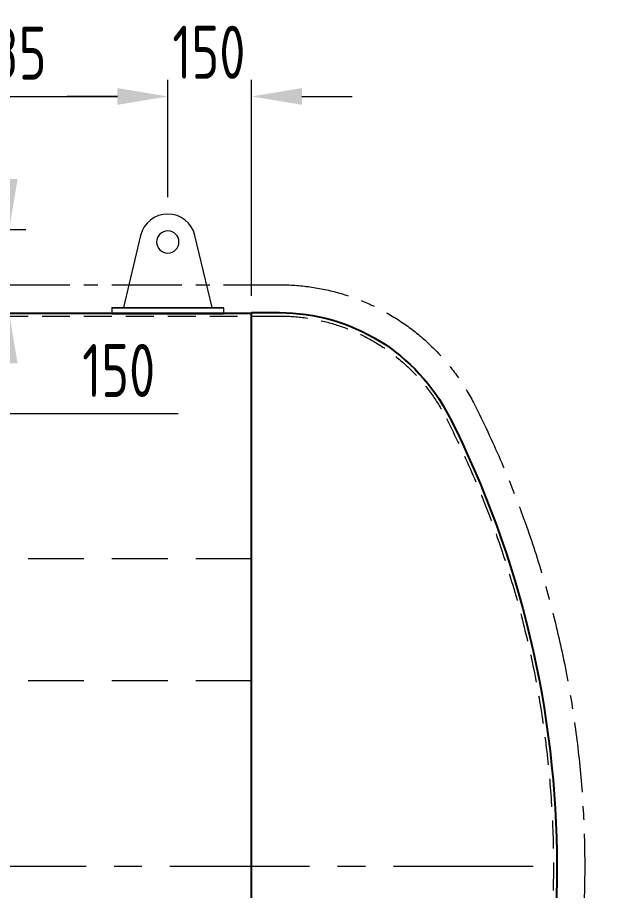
# Model space of a CAD drawing. Header units: millimetres. Extents: x -46397 to 283259, y -8690 to 23983.
# Drawn here: x -37796 to -36715, y 2496 to 4059 of the extents above; entities that cross this region are included whole.
import ezdxf

# ---------------------------------------------------------------- set-up
doc = ezdxf.new("R2010")
doc.units = ezdxf.units.MM
for name, pattern in [('CENTER', [2, 1.25, -0.25, 0.25, -0.25]), ('HIDDEN', [0.375, 0.25, -0.125]), ('HIDDENX2', [0.75, 0.5, -0.25])]:
    doc.linetypes.add(name, pattern=pattern)
doc.layers.get('Defpoints').update_dxf_attribs({"lineweight": 0})
for name, color, linetype, lineweight in [('CHUAN NET KHUAT', 4, 'HIDDEN', 0), ('DUONGCHINH', 7, 'Continuous', 25), ('DUONGTAM', 1, 'CENTER', 0), ('PHANTOM 2', 8, 'Continuous', 0), ('Standard', 7, 'Continuous', 0)]:
    doc.layers.add(name, color=color, linetype=linetype, lineweight=lineweight)
doc.styles.add('GHI CHÚ 1', font='isocp_IV25.ttf', dxfattribs={"width": 0.8})
doc.dimstyles.new('1-30SCALE', dxfattribs={"dimtxt": 75, "dimasz": 75, "dimexe": 37.5, "dimexo": 30, "dimgap": 30, "dimtad": 1, "dimtoh": 1, "dimdec": 0, "dimdsep": 46, "dimtxsty": 'GHI CHÚ 1', "dimcen": 0.09, "dimclrd": 256, "dimclre": 256, "dimclrt": 2, "dimadec": 0, "dimazin": 0, "dimtfac": 1, "dimtdec": 0, "dimtofl": 0, "dimtmove": 0, "dimatfit": 3, "dimfxl": 1, "dimlwd": 0, "dimlwe": 0, "dimarcsym": 0})

# ---------------------------------------------------------------- blocks, each defined once
blk = doc.blocks.new('A$Cb6d5b212')
at = {"layer": 'CHUAN NET KHUAT', "color": 3, "linetype": 'HIDDENX2', "lineweight": 0, "ltscale": 100, "extrusion": (2.28848e-17, 1, 0)}
for p, q in [((1500, 985), (3000, 985)), ((3000, 985), (3050, 985))]:
    blk.add_line(p, q, dxfattribs=at)
at = {"layer": 'CHUAN NET KHUAT', "color": 3, "linetype": 'HIDDENX2', "lineweight": 0, "ltscale": 200}
for p, q in [((3000, 550.6), (1500, 550.6)), ((3000, 332), (1500, 332))]:
    blk.add_line(p, q, dxfattribs=at)
at = {"layer": 'CHUAN NET KHUAT', "color": 3, "linetype": 'HIDDENX2', "lineweight": 0, "ltscale": 100, "extrusion": (0, 0, -1)}
for centre, radius, start, end in [((-3050, 650.1), 334.9, 90, 153.1244), ((-1767.2, 0), 1773, 153.1244, 206.8756)]:
    blk.add_arc(centre, radius, start, end, dxfattribs=at)
at = {"layer": 'DUONGCHINH', "color": 2, "ltscale": 10, "extrusion": (2.28848e-17, 1, 0)}
for p, q in [((1500, 990), (3000, 990)), ((3000, -991), (3000, 991)), ((3000, 991), (3050, 991))]:
    blk.add_line(p, q, dxfattribs=at)
at = {"layer": 'DUONGCHINH', "color": 2, "ltscale": 10, "extrusion": (0, 0, -1)}
for centre, radius, start, end in [((-3050, 650.1), 340.9, 90, 153.1244), ((-1767.2, 0), 1779, 153.1244, 206.8756)]:
    blk.add_arc(centre, radius, start, end, dxfattribs=at)
at = {"layer": 'DUONGTAM', "ltscale": 200}
blk.add_line((-3546.2, 0), (3546.2, 0), dxfattribs=at)
blk = doc.blocks.new('A$C0143f3ea')
at = {"layer": 'DUONGTAM', "color": 5, "lineweight": 0, "ltscale": 100, "extrusion": (2.28848e-17, 1, 0)}
blk.add_line((-3050, 1041), (3050, 1041), dxfattribs=at)
at = {"layer": 'DUONGTAM', "color": 5, "lineweight": 0, "ltscale": 100, "extrusion": (0, 0, -1)}
for centre, radius, start, end in [((-3050, 650.1), 390.9, 90, 153.1244), ((-1767.2, 0), 1829, 153.1244, 206.8756)]:
    blk.add_arc(centre, radius, start, end, dxfattribs=at)
blk = doc.blocks.new('A$Cd98a78a3')
at = {"color": 7, "linetype": 'Continuous', "lineweight": 0, "ltscale": 10, "extrusion": (2.28848e-17, 1, 0)}
for p, q in [((2801.4, 1129.1), (2770.6, 1000)), ((2929.4, 1000), (2898.6, 1129.1)), ((2750, 1000), (2750, 998.8)), ((2750, 1000), (2770.6, 1000)), ((2950, 998.8), (2750, 998.8)), ((2750, 998.8), (2750, 988.7)), ((2750, 988.7), (2950, 988.7)), ((2770.6, 1000), (2929.4, 1000)), ((2929.4, 1000), (2950, 1000)), ((2950, 998.8), (2950, 1000)), ((2950, 998.8), (2950, 988.7))]:
    blk.add_line(p, q, dxfattribs=at)
at = {"color": 4, "linetype": 'HIDDENX2', "lineweight": 0, "ltscale": 10, "extrusion": (2.28848e-17, 1, 0)}
blk.add_line((2750, 990), (2950, 990), dxfattribs=at)
at = {"color": 7, "linetype": 'Continuous', "lineweight": 0, "ltscale": 10, "extrusion": (0, 0, -1)}
blk.add_circle((-2850, 1117.5), 20, dxfattribs=at)
at = {"color": 7, "linetype": 'Continuous', "lineweight": 0, "ltscale": 10}
blk.add_arc((2850, 1117.5), 50, 13.3846, 166.5893, dxfattribs=at)
blk = doc.blocks.new('*D1632')
at = {"layer": 'Defpoints', "color": 0, "transparency": 16777216}
for p in [(-37527, 3917.3), (-37527, 3706.8, -1.5), (-38112, 3679.3, -1.5)]:
    blk.add_point(p, dxfattribs=at)
at = {"layer": 'PHANTOM 2', "linetype": 'Continuous', "lineweight": 0, "transparency": 16777216}
for p, q in [((-38112, 3709.3), (-38112, 3947.3)), ((-37527, 3736.8), (-37527, 3947.3)), ((-38022, 3917.3), (-37617, 3917.3))]:
    blk.add_line(p, q, dxfattribs=at)
at = {"layer": 'PHANTOM 2', "transparency": 16777216}
for points in [[(-38022, 3932.3), (-38022, 3902.3), (-38112, 3917.3)], [(-37617, 3932.3), (-37617, 3902.3), (-37527, 3917.3)]]:
    blk.add_solid(points, dxfattribs=at)
at = {"layer": 'PHANTOM 2', "color": 2, "transparency": 16777216, "insert": (-37819.5, 3994.8), "char_height": 95, "attachment_point": 5, "style": 'GHI CHÚ 1'}
blk.add_mtext('585', dxfattribs=at)
blk = doc.blocks.new('*D1631')
at = {"layer": 'Defpoints', "color": 0, "transparency": 16777216}
for p in [(-37377, 3917.3), (-37527, 3706.8, -1.5), (-37377, 3530.3, -1.5)]:
    blk.add_point(p, dxfattribs=at)
at = {"layer": 'PHANTOM 2', "linetype": 'Continuous', "lineweight": 0, "transparency": 16777216}
for p, q in [((-37527, 3736.8), (-37527, 3947.3)), ((-37377, 3560.3), (-37377, 3947.3)), ((-37617, 3917.3), (-37707, 3917.3)), ((-37287, 3917.3), (-37197, 3917.3))]:
    blk.add_line(p, q, dxfattribs=at)
at = {"layer": 'PHANTOM 2', "transparency": 16777216}
for points in [[(-37617, 3932.3), (-37617, 3902.3), (-37527, 3917.3)], [(-37287, 3932.3), (-37287, 3902.3), (-37377, 3917.3)]]:
    blk.add_solid(points, dxfattribs=at)
at = {"layer": 'PHANTOM 2', "color": 2, "transparency": 16777216, "insert": (-37453.4, 3996.4), "char_height": 95, "attachment_point": 5, "style": 'GHI CHÚ 1'}
blk.add_mtext('150', dxfattribs=at)
blk = doc.blocks.new('*D1624')
at = {"layer": 'Defpoints', "color": 0, "transparency": 16777216}
for p in [(-38002.4, 3679.3, -1.5), (-37923, 3529.3, -1.5), (-37810.8, 3529.3)]:
    blk.add_point(p, dxfattribs=at)
at = {"layer": 'PHANTOM 2', "linetype": 'Continuous', "lineweight": 0, "transparency": 16777216}
for p, q in [((-37810.8, 3769.3), (-37810.8, 3859.3)), ((-37972.4, 3679.3), (-37780.8, 3679.3)), ((-37893, 3529.3), (-37780.8, 3529.3)), ((-37810.8, 3439.3), (-37810.8, 3349.3)), ((-37508.7, 3349.3), (-37810.8, 3349.3))]:
    blk.add_line(p, q, dxfattribs=at)
at = {"layer": 'PHANTOM 2', "transparency": 16777216}
for points in [[(-37825.8, 3769.3), (-37795.8, 3769.3), (-37810.8, 3679.3)], [(-37825.8, 3439.3), (-37795.8, 3439.3), (-37810.8, 3529.3)]]:
    blk.add_solid(points, dxfattribs=at)
at = {"layer": 'PHANTOM 2', "color": 2, "transparency": 16777216, "insert": (-37614.8, 3426.8), "char_height": 95, "attachment_point": 5, "style": 'GHI CHÚ 1'}
blk.add_mtext('150', dxfattribs=at)

msp = doc.modelspace()

# ---------------------------------------------------------------- block references
at = {"layer": 'Standard'}
for name in ['A$Cd98a78a3', 'A$C0143f3ea', 'A$Cb6d5b212']:
    msp.add_blockref(name, (-40377.04, 2539.29, -1.5), dxfattribs=at)

# ---------------------------------------------------------------- dimensions: what is measured, and where the dimension line sits
at = {"layer": 'PHANTOM 2'}
dim = msp.add_linear_dim(base=(-37527.04, 3917.25), p1=(-38112.04, 3679.29, -1.5), p2=(-37527.04, 3706.79, -1.5), dimstyle='1-30SCALE', override={"dimtxt": 95, "dimasz": 90, "dimexe": 30, "dimtmove": 1}, dxfattribs=at)
dim.commit()
dim.dimension.update_dxf_attribs({"geometry": '*D1632', "text_midpoint": (-37819.54, 3994.75)})
dim = msp.add_linear_dim(base=(-37377.04, 3917.25), p1=(-37527.04, 3706.79, -1.5), p2=(-37377.04, 3530.29, -1.5), dimstyle='1-30SCALE', override={"dimtxt": 95, "dimasz": 90, "dimexe": 30, "dimtmove": 1}, dxfattribs=at)
dim.commit()
dim.dimension.update_dxf_attribs({"geometry": '*D1631', "text_midpoint": (-37453.44, 3916.99), "dimtype": 160})
dim = msp.add_linear_dim(base=(-37810.8, 3529.29), p1=(-38002.44, 3679.29, -1.5), p2=(-37922.99, 3529.29, -1.5), angle=90, dimstyle='1-30SCALE', override={"dimtxt": 95, "dimasz": 90, "dimexe": 30, "dimtmove": 1}, dxfattribs=at)
dim.commit()
dim.dimension.update_dxf_attribs({"geometry": '*D1624', "text_midpoint": (-37797.49, 3353.65), "dimtype": 160})

doc.saveas('drawing.dxf')
